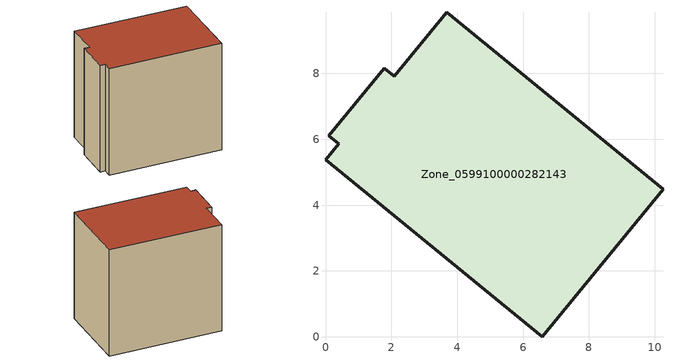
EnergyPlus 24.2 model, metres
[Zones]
Zone_0599100000282143
 floor ground (C_G): 0,5.38 0.4,5.87 0.1,6.11 1.78,8.16 2.08,7.91 3.68,9.86 10.25,4.48 6.58,0 z0
 wall outside (C_F): 6.58,0 10.25,4.48 3.68,9.86 2.08,7.91 1.78,8.16 0.1,6.11 0.4,5.87 0,5.38 6.58,0 z0:8.39
 roof outside (C_R): 0.4,5.87 0,5.38 6.58,0 10.25,4.48 3.68,9.86 2.08,7.91 1.78,8.16 0.1,6.11 z8.39
[BUILDING]
Pand.0599100000282143: North Axis=0; Terrain=City; Loads Convergence Tolerance Value=0.04; Temperature Convergence Tolerance Value=0.4; Solar Distribution=FullExterior; Maximum Number of Warmup Days=25; Minimum Number of Warmup Days=1
[Site:Location]
Rotterdam.The.Hague.AP_ZH_NLD Design_Conditions: Latitude=51.96; Longitude=4.45; Time Zone=1; Elevation=-4.5
[SITE:GROUNDTEMPERATURE:BUILDINGSURFACE]
18, 18, 18, 18, 18, 18, 18, 18, 18, 18, 18, 18
[MATERIAL] Thermal Absorptance=0.9; Solar Absorptance=0.7; Visible Absorptance=0.7
Name | Roughness | Thickness | Conductivity | Density | Specific Heat
G.TI.1946-1964 | MediumSmooth | 0.15 | 1 | 540 | 1210
F.TI.1946-1964 | Rough | 0.3 | 0.857143 | 1920 | 840
R.TI.1946-1964 | MediumRough | 0.2 | 0.277778 | 1500 | 1000
[CONSTRUCTION]
C_G: G.TI.1946-1964
C_F: F.TI.1946-1964
C_R: R.TI.1946-1964
[ZONE]
Zone_0599100000282143: Type=1; Multiplier=1; Ceiling Height=Autocalculate; Volume=Autocalculate; Floor Area=autocalculate; Part of Total Floor Area=Yes
[ZONEINFILTRATION:DESIGNFLOWRATE]
Infil_Zone_0599100000282143: Zone or ZoneList or Space or SpaceList=Zone_0599100000282143; Schedule=AlwaysOn; Design Flow Rate Calculation Method=Flow/Area; Flow Rate per Floor Area=0.003; Constant Term Coefficient=1; Temperature Term Coefficient=0; Velocity Term Coefficient=0; Velocity Squared Term Coefficient=0
[HVACTEMPLATE:ZONE:IDEALLOADSAIRSYSTEM]
Zone_0599100000282143: Maximum Heating Supply Air Temperature=50; Minimum Cooling Supply Air Temperature=13; Maximum Heating Supply Air Humidity Ratio=0.0156; Minimum Cooling Supply Air Humidity Ratio=0.0077; Heating Limit=NoLimit; Cooling Limit=NoLimit; Dehumidification Control Type=ConstantSensibleHeatRatio; Cooling Sensible Heat Ratio=0.7; Dehumidification Setpoint=60; Humidification Control Type=None; Humidification Setpoint=30; Outdoor Air Method=None; Outdoor Air Flow Rate per Person=0.00944; Outdoor Air Flow Rate per Zone Floor Area=0; Outdoor Air Flow Rate per Zone=0; Demand Controlled Ventilation Type=None; Outdoor Air Economizer Type=NoEconomizer; Heat Recovery Type=None; Sensible Heat Recovery Effectiveness=0.7; Latent Heat Recovery Effectiveness=0.65
[ZONECONTROL:THERMOSTAT]
ThermostatControl_Zone_0599100000282143: Zone or ZoneList=Zone_0599100000282143; Control Type Schedule=DualSetpointControlType; Control 1=Thermostat_Zone_0599100000282143; Temperature Difference Between Cutout And Setpoint=0
[THERMOSTATSETPOINT:DUALSETPOINT]
Thermostat_Zone_0599100000282143: Heating Setpoint Temperature Schedule=HeatingSetpoint_Zone_0599100000282143; Cooling Setpoint Temperature Schedule=CoolingSetpoint_Zone_0599100000282143
[SCHEDULE:COMPACT]
HeatingSetpoint_Zone_0599100000282143: Through: 12/31, For: AllDays, Until: 24:00, 21
CoolingSetpoint_Zone_0599100000282143: Through: 12/31, For: AllDays, Until: 24:00, 24
DualSetpointControlType: Through: 12/31, For: AllDays, Until: 24:00, 4
AlwaysOn: Through: 12/31, For: AllDays, Until: 24:00, 1
